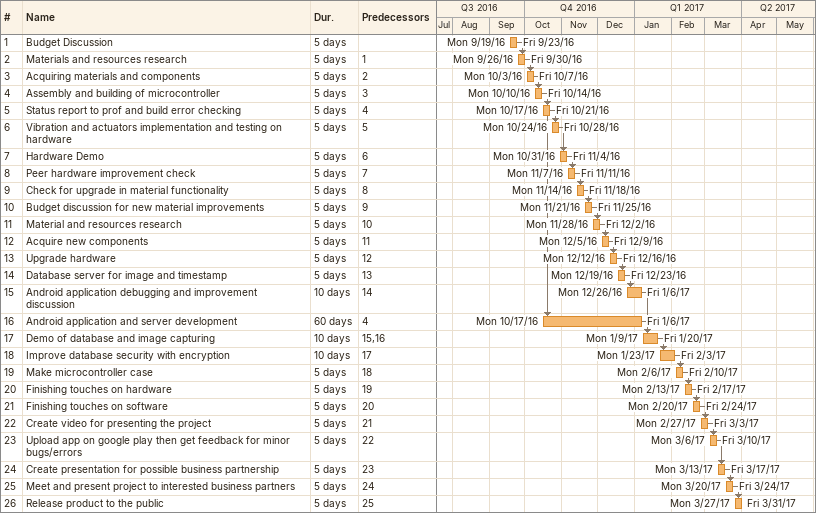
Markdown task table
| ID | Task | Duration | Start | Finish | Predecessors |
|---|---|---|---|---|---|
| 1 | Budget Discussion | 5d | 2016-09-19 | 2016-09-23 |  |
| 2 | Materials and resources research | 5d | 2016-09-26 | 2016-09-30 | 1 |
| 3 | Acquiring materials and components | 5d | 2016-10-03 | 2016-10-07 | 2 |
| 4 | Assembly and building of microcontroller | 5d | 2016-10-10 | 2016-10-14 | 3 |
| 5 | Status report to prof and build error checking | 5d | 2016-10-17 | 2016-10-21 | 4 |
| 6 | Vibration and actuators implementation and testing on hardware | 5d | 2016-10-24 | 2016-10-28 | 5 |
| 7 | Hardware Demo | 5d | 2016-10-31 | 2016-11-04 | 6 |
| 8 | Peer hardware improvement check | 5d | 2016-11-07 | 2016-11-11 | 7 |
| 9 | Check for upgrade in material functionality | 5d | 2016-11-14 | 2016-11-18 | 8 |
| 10 | Budget discussion for new material improvements | 5d | 2016-11-21 | 2016-11-25 | 9 |
| 11 | Material and resources research | 5d | 2016-11-28 | 2016-12-02 | 10 |
| 12 | Acquire new components | 5d | 2016-12-05 | 2016-12-09 | 11 |
| 13 | Upgrade hardware | 5d | 2016-12-12 | 2016-12-16 | 12 |
| 14 | Database server for image and timestamp | 5d | 2016-12-19 | 2016-12-23 | 13 |
| 15 | Android application debugging and improvement discussion | 10d | 2016-12-26 | 2017-01-06 | 14 |
| 16 | Android application and server development | 60d | 2016-10-17 | 2017-01-06 | 4 |
| 17 | Demo of database and image capturing | 10d | 2017-01-09 | 2017-01-20 | 15, 16 |
| 18 | Improve database security with encryption | 10d | 2017-01-23 | 2017-02-03 | 17 |
| 19 | Make microcontroller case | 5d | 2017-02-06 | 2017-02-10 | 18 |
| 20 | Finishing touches on hardware | 5d | 2017-02-13 | 2017-02-17 | 19 |
| 21 | Finishing touches on software | 5d | 2017-02-20 | 2017-02-24 | 20 |
| 22 | Create video for presenting the project | 5d | 2017-02-27 | 2017-03-03 | 21 |
| 23 | Upload app on google play then get feedback for minor bugs/errors | 5d | 2017-03-06 | 2017-03-10 | 22 |
| 24 | Create presentation for possible business partnership | 5d | 2017-03-13 | 2017-03-17 | 23 |
| 25 | Meet and present project to interested business partners | 5d | 2017-03-20 | 2017-03-24 | 24 |
| 26 | Release product to the public | 5d | 2017-03-27 | 2017-03-31 | 25 |
